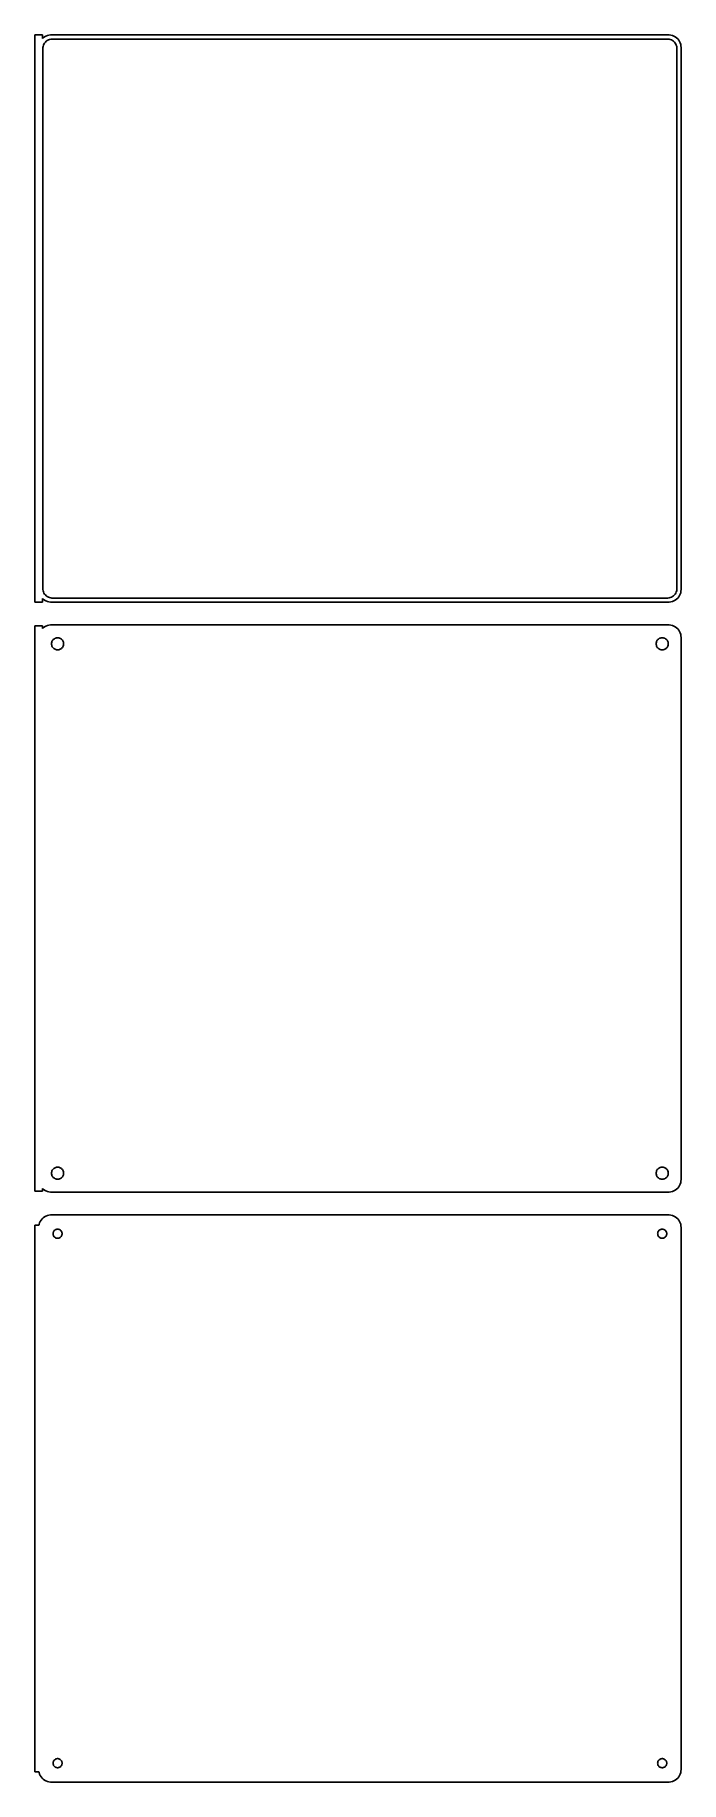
# Model space of a CAD drawing. Header units: metres. Extents: x -129 to 128, y 356 to 1048.
import ezdxf

# ---------------------------------------------------------------- set-up
doc = ezdxf.new("R2010")
doc.units = ezdxf.units.M

msp = doc.modelspace()

# ---------------------------------------------------------------- linework, layer by layer
for p, q in [((-126, 1048.49), (-129, 1048.49)), ((-129, 1048.49), (-129, 823.51)), ((-126, 1047.06), (-126, 1048.49)), ((-125.687, 1047.35), (-126, 1047.06)), ((-125.179, 1047.72), (-125.687, 1047.35)), ((-124.629, 1048.02), (-125.179, 1047.72)), ((-124.045, 1048.26), (-124.629, 1048.02)), ((-124.075, 1046.27), (-123.649, 1046.5)), ((-123.437, 1048.41), (-124.045, 1048.26)), ((-123.649, 1046.5), (-123.197, 1046.68)), ((-122.814, 1048.49), (-123.437, 1048.41)), ((-123.197, 1046.68), (-122.726, 1046.8)), ((122.814, 1048.49), (-122.814, 1048.49)), ((-122.726, 1046.8), (-122.243, 1046.86)), ((-122.243, 1046.86), (122.243, 1046.86)), ((122.243, 1046.86), (122.726, 1046.8)), ((122.726, 1046.8), (123.197, 1046.68)), ((123.437, 1048.41), (122.814, 1048.49)), ((123.197, 1046.68), (123.649, 1046.5)), ((124.045, 1048.26), (123.437, 1048.41)), ((123.649, 1046.5), (124.075, 1046.27)), ((124.629, 1048.02), (124.045, 1048.26)), ((125.179, 1047.72), (124.629, 1048.02)), ((125.687, 1047.35), (125.179, 1047.72)), ((126.145, 1046.92), (125.687, 1047.35)), ((126.545, 1046.44), (126.145, 1046.92)), ((126.882, 1045.91), (126.545, 1046.44)), ((-125.873, 1043), (-125.842, 1043.49)), ((-125.873, 829), (-125.873, 1043)), ((-125.842, 1043.49), (-125.751, 1043.96)), ((-125.751, 1043.96), (-125.601, 1044.43)), ((-125.601, 1044.43), (-125.394, 1044.87)), ((-125.394, 1044.87), (-125.133, 1045.28)), ((-125.133, 1045.28), (-124.823, 1045.65)), ((-124.823, 1045.65), (-124.469, 1045.98)), ((-124.469, 1045.98), (-124.075, 1046.27)), ((124.075, 1046.27), (124.469, 1045.98)), ((124.469, 1045.98), (124.823, 1045.65)), ((124.823, 1045.65), (125.133, 1045.28)), ((125.133, 1045.28), (125.394, 1044.87)), ((125.394, 1044.87), (125.601, 1044.43)), ((125.601, 1044.43), (125.751, 1043.96)), ((125.751, 1043.96), (125.842, 1043.49)), ((125.842, 1043.49), (125.873, 1043)), ((125.873, 1043), (125.873, 829)), ((127.149, 1045.34), (126.882, 1045.91)), ((127.343, 1044.74), (127.149, 1045.34)), ((127.461, 1044.13), (127.343, 1044.74)), ((127.5, 1043.5), (127.461, 1044.13)), ((127.5, 828.5), (127.5, 1043.5)), ((-126, 824.941), (-125.687, 824.647)), ((-126, 823.51), (-126, 824.941)), ((-125.842, 828.515), (-125.873, 829)), ((-125.751, 828.037), (-125.842, 828.515)), ((-125.601, 827.574), (-125.751, 828.037)), ((-125.687, 824.647), (-125.179, 824.278)), ((-125.394, 827.134), (-125.601, 827.574)), ((-125.133, 826.724), (-125.394, 827.134)), ((-124.823, 826.349), (-125.133, 826.724)), ((-124.469, 826.016), (-124.823, 826.349)), ((-124.075, 825.73), (-124.469, 826.016)), ((-123.649, 825.496), (-124.075, 825.73)), ((-123.197, 825.317), (-123.649, 825.496)), ((-122.726, 825.196), (-123.197, 825.317)), ((-122.243, 825.135), (-122.726, 825.196)), ((122.243, 825.135), (-122.243, 825.135)), ((122.726, 825.196), (122.243, 825.135)), ((123.197, 825.317), (122.726, 825.196)), ((123.649, 825.496), (123.197, 825.317)), ((124.075, 825.73), (123.649, 825.496)), ((124.469, 826.016), (124.075, 825.73)), ((124.823, 826.349), (124.469, 826.016)), ((125.133, 826.724), (124.823, 826.349)), ((125.394, 827.134), (125.133, 826.724)), ((125.179, 824.278), (125.687, 824.647)), ((125.601, 827.574), (125.394, 827.134)), ((125.751, 828.037), (125.601, 827.574)), ((125.687, 824.647), (126.145, 825.077)), ((125.842, 828.515), (125.751, 828.037)), ((125.873, 829), (125.842, 828.515)), ((126.145, 825.077), (126.545, 825.561)), ((126.545, 825.561), (126.882, 826.091)), ((126.882, 826.091), (127.149, 826.659)), ((127.149, 826.659), (127.343, 827.257)), ((127.343, 827.257), (127.461, 827.873)), ((127.461, 827.873), (127.5, 828.5)), ((-129, 823.51), (-126, 823.51)), ((-125.179, 824.278), (-124.629, 823.976)), ((-124.629, 823.976), (-124.045, 823.745)), ((-124.045, 823.745), (-123.437, 823.589)), ((-123.437, 823.589), (-122.814, 823.51)), ((-122.814, 823.51), (122.814, 823.51)), ((122.814, 823.51), (123.437, 823.589)), ((123.437, 823.589), (124.045, 823.745)), ((124.045, 823.745), (124.629, 823.976)), ((124.629, 823.976), (125.179, 824.278)), ((-126, 814.115), (-129, 814.115)), ((-129, 814.115), (-129, 589.885)), ((-126, 813.059), (-126, 814.115)), ((-125.687, 813.353), (-126, 813.059)), ((-125.179, 813.722), (-125.687, 813.353)), ((-124.629, 814.024), (-125.179, 813.722)), ((-124.045, 814.255), (-124.629, 814.024)), ((-123.437, 814.411), (-124.045, 814.255)), ((-122.814, 814.49), (-123.437, 814.411)), ((122.814, 814.49), (-122.814, 814.49)), ((123.437, 814.411), (122.814, 814.49)), ((124.045, 814.255), (123.437, 814.411)), ((124.629, 814.024), (124.045, 814.255)), ((125.179, 813.722), (124.629, 814.024)), ((125.687, 813.353), (125.179, 813.722)), ((126.145, 812.923), (125.687, 813.353)), ((126.545, 812.439), (126.145, 812.923)), ((126.882, 811.909), (126.545, 812.439)), ((127.149, 811.341), (126.882, 811.909)), ((127.343, 810.743), (127.149, 811.341)), ((-122.4, 807), (-122.381, 807.301)), ((-122.381, 806.699), (-122.4, 807)), ((-122.381, 807.301), (-122.325, 807.597)), ((-122.325, 806.403), (-122.381, 806.699)), ((-122.325, 807.597), (-122.231, 807.883)), ((-122.231, 806.117), (-122.325, 806.403)), ((-122.231, 807.883), (-122.103, 808.156)), ((-122.103, 805.844), (-122.231, 806.117)), ((-122.103, 808.156), (-121.942, 808.411)), ((-121.942, 805.589), (-122.103, 805.844)), ((-121.942, 808.411), (-121.75, 808.643)), ((-121.75, 805.357), (-121.942, 805.589)), ((-121.75, 808.643), (-121.53, 808.849)), ((-121.53, 805.151), (-121.75, 805.357)), ((-121.53, 808.849), (-121.286, 809.026)), ((-121.286, 804.974), (-121.53, 805.151)), ((-121.286, 809.026), (-121.022, 809.172)), ((-121.022, 804.828), (-121.286, 804.974)), ((-121.022, 809.172), (-120.742, 809.283)), ((-120.742, 804.717), (-121.022, 804.828)), ((-120.742, 809.283), (-120.45, 809.357)), ((-120.45, 804.643), (-120.742, 804.717)), ((-120.45, 809.357), (-120.151, 809.395)), ((-120.151, 804.605), (-120.45, 804.643)), ((-120.151, 809.395), (-119.849, 809.395)), ((-119.849, 804.605), (-120.151, 804.605)), ((-119.849, 809.395), (-119.55, 809.357)), ((-119.55, 804.643), (-119.849, 804.605)), ((-119.55, 809.357), (-119.258, 809.283)), ((-119.258, 804.717), (-119.55, 804.643)), ((-119.258, 809.283), (-118.978, 809.172)), ((-118.978, 804.828), (-119.258, 804.717)), ((-118.978, 809.172), (-118.714, 809.026)), ((-118.714, 804.974), (-118.978, 804.828)), ((-118.714, 809.026), (-118.47, 808.849)), ((-118.47, 805.151), (-118.714, 804.974)), ((-118.47, 808.849), (-118.25, 808.643)), ((-118.25, 805.357), (-118.47, 805.151)), ((-118.25, 808.643), (-118.058, 808.411)), ((-118.058, 805.589), (-118.25, 805.357)), ((-118.058, 808.411), (-117.897, 808.156)), ((-117.897, 805.844), (-118.058, 805.589)), ((-117.897, 808.156), (-117.769, 807.883)), ((-117.769, 806.117), (-117.897, 805.844)), ((-117.769, 807.883), (-117.675, 807.597)), ((-117.675, 806.403), (-117.769, 806.117)), ((-117.675, 807.597), (-117.619, 807.301)), ((-117.619, 806.699), (-117.675, 806.403)), ((-117.619, 807.301), (-117.6, 807)), ((-117.6, 807), (-117.619, 806.699)), ((117.6, 807), (117.619, 807.301)), ((117.619, 806.699), (117.6, 807)), ((117.619, 807.301), (117.675, 807.597)), ((117.675, 806.403), (117.619, 806.699)), ((117.675, 807.597), (117.769, 807.883)), ((117.769, 806.117), (117.675, 806.403)), ((117.769, 807.883), (117.897, 808.156)), ((117.897, 805.844), (117.769, 806.117)), ((117.897, 808.156), (118.058, 808.411)), ((118.058, 805.589), (117.897, 805.844)), ((118.058, 808.411), (118.25, 808.643)), ((118.25, 805.357), (118.058, 805.589)), ((118.25, 808.643), (118.47, 808.849)), ((118.47, 805.151), (118.25, 805.357)), ((118.47, 808.849), (118.714, 809.026)), ((118.714, 804.974), (118.47, 805.151)), ((118.714, 809.026), (118.978, 809.172)), ((118.978, 804.828), (118.714, 804.974)), ((118.978, 809.172), (119.258, 809.283)), ((119.258, 804.717), (118.978, 804.828)), ((119.258, 809.283), (119.55, 809.357)), ((119.55, 804.643), (119.258, 804.717)), ((119.55, 809.357), (119.849, 809.395)), ((119.849, 804.605), (119.55, 804.643)), ((119.849, 809.395), (120.151, 809.395)), ((120.151, 804.605), (119.849, 804.605)), ((120.151, 809.395), (120.45, 809.357)), ((120.45, 804.643), (120.151, 804.605)), ((120.45, 809.357), (120.742, 809.283)), ((120.742, 804.717), (120.45, 804.643)), ((120.742, 809.283), (121.022, 809.172)), ((121.022, 804.828), (120.742, 804.717)), ((121.022, 809.172), (121.286, 809.026)), ((121.286, 804.974), (121.022, 804.828)), ((121.286, 809.026), (121.53, 808.849)), ((121.53, 805.151), (121.286, 804.974)), ((121.53, 808.849), (121.75, 808.643)), ((121.75, 805.357), (121.53, 805.151)), ((121.75, 808.643), (121.942, 808.411)), ((121.942, 805.589), (121.75, 805.357)), ((121.942, 808.411), (122.103, 808.156)), ((122.103, 805.844), (121.942, 805.589)), ((122.103, 808.156), (122.231, 807.883)), ((122.231, 806.117), (122.103, 805.844)), ((122.231, 807.883), (122.325, 807.597)), ((122.325, 806.403), (122.231, 806.117)), ((122.325, 807.597), (122.381, 807.301)), ((122.381, 806.699), (122.325, 806.403)), ((122.381, 807.301), (122.4, 807)), ((122.4, 807), (122.381, 806.699)), ((127.461, 810.127), (127.343, 810.743)), ((127.5, 809.5), (127.461, 810.127)), ((127.5, 594.5), (127.5, 809.5)), ((-122.4, 597), (-122.381, 597.301)), ((-122.381, 596.699), (-122.4, 597)), ((-122.381, 597.301), (-122.325, 597.597)), ((-122.325, 596.403), (-122.381, 596.699)), ((-122.325, 597.597), (-122.231, 597.883)), ((-122.231, 596.117), (-122.325, 596.403)), ((-122.231, 597.883), (-122.103, 598.156)), ((-122.103, 595.844), (-122.231, 596.117)), ((-122.103, 598.156), (-121.942, 598.411)), ((-121.942, 598.411), (-121.75, 598.643)), ((-121.75, 598.643), (-121.53, 598.849)), ((-121.53, 598.849), (-121.286, 599.026)), ((-121.286, 599.026), (-121.022, 599.172)), ((-121.022, 599.172), (-120.742, 599.283)), ((-120.742, 599.283), (-120.45, 599.357)), ((-120.45, 599.357), (-120.151, 599.395)), ((-120.151, 599.395), (-119.849, 599.395)), ((-119.849, 599.395), (-119.55, 599.357)), ((-119.55, 599.357), (-119.258, 599.283)), ((-119.258, 599.283), (-118.978, 599.172)), ((-118.978, 599.172), (-118.714, 599.026)), ((-118.714, 599.026), (-118.47, 598.849)), ((-118.47, 598.849), (-118.25, 598.643)), ((-118.25, 598.643), (-118.058, 598.411)), ((-118.058, 598.411), (-117.897, 598.156)), ((-117.897, 598.156), (-117.769, 597.883)), ((-117.769, 596.117), (-117.897, 595.844)), ((-117.769, 597.883), (-117.675, 597.597)), ((-117.675, 596.403), (-117.769, 596.117)), ((-117.675, 597.597), (-117.619, 597.301)), ((-117.619, 596.699), (-117.675, 596.403)), ((-117.619, 597.301), (-117.6, 597)), ((-117.6, 597), (-117.619, 596.699)), ((117.6, 597), (117.619, 597.301)), ((117.619, 596.699), (117.6, 597)), ((117.619, 597.301), (117.675, 597.597)), ((117.675, 596.403), (117.619, 596.699)), ((117.675, 597.597), (117.769, 597.883)), ((117.769, 596.117), (117.675, 596.403)), ((117.769, 597.883), (117.897, 598.156)), ((117.897, 595.844), (117.769, 596.117)), ((117.897, 598.156), (118.058, 598.411)), ((118.058, 598.411), (118.25, 598.643)), ((118.25, 598.643), (118.47, 598.849)), ((118.47, 598.849), (118.714, 599.026)), ((118.714, 599.026), (118.978, 599.172)), ((118.978, 599.172), (119.258, 599.283)), ((119.258, 599.283), (119.55, 599.357)), ((119.55, 599.357), (119.849, 599.395)), ((119.849, 599.395), (120.151, 599.395)), ((120.151, 599.395), (120.45, 599.357)), ((120.45, 599.357), (120.742, 599.283)), ((120.742, 599.283), (121.022, 599.172)), ((121.022, 599.172), (121.286, 599.026)), ((121.286, 599.026), (121.53, 598.849)), ((121.53, 598.849), (121.75, 598.643)), ((121.75, 598.643), (121.942, 598.411)), ((121.942, 598.411), (122.103, 598.156)), ((122.103, 598.156), (122.231, 597.883)), ((122.231, 596.117), (122.103, 595.844)), ((122.231, 597.883), (122.325, 597.597)), ((122.325, 596.403), (122.231, 596.117)), ((122.325, 597.597), (122.381, 597.301)), ((122.381, 596.699), (122.325, 596.403)), ((122.381, 597.301), (122.4, 597)), ((122.4, 597), (122.381, 596.699)), ((-129, 589.885), (-126, 589.885)), ((-126, 589.885), (-126, 590.941)), ((-126, 590.941), (-125.687, 590.647)), ((-125.687, 590.647), (-125.179, 590.278)), ((-125.179, 590.278), (-124.629, 589.976)), ((-124.629, 589.976), (-124.045, 589.745)), ((-124.045, 589.745), (-123.437, 589.589)), ((-123.437, 589.589), (-122.814, 589.51)), ((-122.814, 589.51), (122.814, 589.51)), ((-121.942, 595.589), (-122.103, 595.844)), ((-121.75, 595.357), (-121.942, 595.589)), ((-121.53, 595.151), (-121.75, 595.357)), ((-121.286, 594.974), (-121.53, 595.151)), ((-121.022, 594.828), (-121.286, 594.974)), ((-120.742, 594.717), (-121.022, 594.828)), ((-120.45, 594.643), (-120.742, 594.717)), ((-120.151, 594.605), (-120.45, 594.643)), ((-119.849, 594.605), (-120.151, 594.605)), ((-119.55, 594.643), (-119.849, 594.605)), ((-119.258, 594.717), (-119.55, 594.643)), ((-118.978, 594.828), (-119.258, 594.717)), ((-118.714, 594.974), (-118.978, 594.828)), ((-118.47, 595.151), (-118.714, 594.974)), ((-118.25, 595.357), (-118.47, 595.151)), ((-118.058, 595.589), (-118.25, 595.357)), ((-117.897, 595.844), (-118.058, 595.589)), ((118.058, 595.589), (117.897, 595.844)), ((118.25, 595.357), (118.058, 595.589)), ((118.47, 595.151), (118.25, 595.357)), ((118.714, 594.974), (118.47, 595.151)), ((118.978, 594.828), (118.714, 594.974)), ((119.258, 594.717), (118.978, 594.828)), ((119.55, 594.643), (119.258, 594.717)), ((119.849, 594.605), (119.55, 594.643)), ((120.151, 594.605), (119.849, 594.605)), ((120.45, 594.643), (120.151, 594.605)), ((120.742, 594.717), (120.45, 594.643)), ((121.022, 594.828), (120.742, 594.717)), ((121.286, 594.974), (121.022, 594.828)), ((121.53, 595.151), (121.286, 594.974)), ((121.75, 595.357), (121.53, 595.151)), ((121.942, 595.589), (121.75, 595.357)), ((122.103, 595.844), (121.942, 595.589)), ((122.814, 589.51), (123.437, 589.589)), ((123.437, 589.589), (124.045, 589.745)), ((124.045, 589.745), (124.629, 589.976)), ((124.629, 589.976), (125.179, 590.278)), ((125.179, 590.278), (125.687, 590.647)), ((125.687, 590.647), (126.145, 591.077)), ((126.145, 591.077), (126.545, 591.561)), ((126.545, 591.561), (126.882, 592.091)), ((126.882, 592.091), (127.149, 592.659)), ((127.149, 592.659), (127.343, 593.257)), ((127.343, 593.257), (127.461, 593.873)), ((127.461, 593.873), (127.5, 594.5)), ((-127.4, 576.444), (-129, 576.444)), ((-129, 576.444), (-129, 359.556)), ((-127.343, 576.743), (-127.4, 576.444)), ((-127.149, 577.341), (-127.343, 576.743)), ((-126.882, 577.909), (-127.149, 577.341)), ((-126.545, 578.439), (-126.882, 577.909)), ((-126.145, 578.923), (-126.545, 578.439)), ((-125.687, 579.353), (-126.145, 578.923)), ((-125.179, 579.722), (-125.687, 579.353)), ((-124.629, 580.024), (-125.179, 579.722)), ((-124.045, 580.255), (-124.629, 580.024)), ((-123.437, 580.411), (-124.045, 580.255)), ((-122.814, 580.49), (-123.437, 580.411)), ((122.814, 580.49), (-122.814, 580.49)), ((123.437, 580.411), (122.814, 580.49)), ((124.045, 580.255), (123.437, 580.411)), ((124.629, 580.024), (124.045, 580.255)), ((125.179, 579.722), (124.629, 580.024)), ((125.687, 579.353), (125.179, 579.722)), ((126.145, 578.923), (125.687, 579.353)), ((126.545, 578.439), (126.145, 578.923)), ((126.882, 577.909), (126.545, 578.439)), ((127.149, 577.341), (126.882, 577.909)), ((127.343, 576.743), (127.149, 577.341)), ((127.461, 576.127), (127.343, 576.743)), ((127.5, 575.5), (127.461, 576.127)), ((127.5, 360.5), (127.5, 575.5)), ((-121.8, 573), (-121.786, 573.226)), ((-121.786, 572.774), (-121.8, 573)), ((-121.786, 573.226), (-121.743, 573.448)), ((-121.743, 572.552), (-121.786, 572.774)), ((-121.743, 573.448), (-121.674, 573.663)), ((-121.674, 572.337), (-121.743, 572.552)), ((-121.674, 573.663), (-121.577, 573.867)), ((-121.577, 572.133), (-121.674, 572.337)), ((-121.577, 573.867), (-121.456, 574.058)), ((-121.456, 571.942), (-121.577, 572.133)), ((-121.456, 574.058), (-121.312, 574.232)), ((-121.312, 571.768), (-121.456, 571.942)), ((-121.312, 574.232), (-121.147, 574.387)), ((-121.147, 571.613), (-121.312, 571.768)), ((-121.147, 574.387), (-120.964, 574.52)), ((-120.964, 571.48), (-121.147, 571.613)), ((-120.964, 574.52), (-120.766, 574.629)), ((-120.766, 571.371), (-120.964, 571.48)), ((-120.766, 574.629), (-120.556, 574.712)), ((-120.556, 571.288), (-120.766, 571.371)), ((-120.556, 574.712), (-120.337, 574.768)), ((-120.337, 571.232), (-120.556, 571.288)), ((-120.337, 574.768), (-120.113, 574.796)), ((-120.113, 571.204), (-120.337, 571.232)), ((-120.113, 574.796), (-119.887, 574.796)), ((-119.887, 571.204), (-120.113, 571.204)), ((-119.887, 574.796), (-119.663, 574.768)), ((-119.663, 571.232), (-119.887, 571.204)), ((-119.663, 574.768), (-119.444, 574.712)), ((-119.444, 571.288), (-119.663, 571.232)), ((-119.444, 574.712), (-119.234, 574.629)), ((-119.234, 571.371), (-119.444, 571.288)), ((-119.234, 574.629), (-119.036, 574.52)), ((-119.036, 571.48), (-119.234, 571.371)), ((-119.036, 574.52), (-118.853, 574.387)), ((-118.853, 571.613), (-119.036, 571.48)), ((-118.853, 574.387), (-118.688, 574.232)), ((-118.688, 571.768), (-118.853, 571.613)), ((-118.688, 574.232), (-118.544, 574.058)), ((-118.544, 571.942), (-118.688, 571.768)), ((-118.544, 574.058), (-118.423, 573.867)), ((-118.423, 572.133), (-118.544, 571.942)), ((-118.423, 573.867), (-118.326, 573.663)), ((-118.326, 572.337), (-118.423, 572.133)), ((-118.326, 573.663), (-118.257, 573.448)), ((-118.257, 572.552), (-118.326, 572.337)), ((-118.257, 573.448), (-118.214, 573.226)), ((-118.214, 572.774), (-118.257, 572.552)), ((-118.214, 573.226), (-118.2, 573)), ((-118.2, 573), (-118.214, 572.774)), ((118.2, 573), (118.214, 573.226)), ((118.214, 572.774), (118.2, 573)), ((118.214, 573.226), (118.257, 573.448)), ((118.257, 572.552), (118.214, 572.774)), ((118.257, 573.448), (118.326, 573.663)), ((118.326, 572.337), (118.257, 572.552)), ((118.326, 573.663), (118.423, 573.867)), ((118.423, 572.133), (118.326, 572.337)), ((118.423, 573.867), (118.544, 574.058)), ((118.544, 571.942), (118.423, 572.133)), ((118.544, 574.058), (118.688, 574.232)), ((118.688, 571.768), (118.544, 571.942)), ((118.688, 574.232), (118.853, 574.387)), ((118.853, 571.613), (118.688, 571.768)), ((118.853, 574.387), (119.036, 574.52)), ((119.036, 571.48), (118.853, 571.613)), ((119.036, 574.52), (119.234, 574.629)), ((119.234, 571.371), (119.036, 571.48)), ((119.234, 574.629), (119.444, 574.712)), ((119.444, 571.288), (119.234, 571.371)), ((119.444, 574.712), (119.663, 574.768)), ((119.663, 571.232), (119.444, 571.288)), ((119.663, 574.768), (119.887, 574.796)), ((119.887, 571.204), (119.663, 571.232)), ((119.887, 574.796), (120.113, 574.796)), ((120.113, 571.204), (119.887, 571.204)), ((120.113, 574.796), (120.337, 574.768)), ((120.337, 571.232), (120.113, 571.204)), ((120.337, 574.768), (120.556, 574.712)), ((120.556, 571.288), (120.337, 571.232)), ((120.556, 574.712), (120.766, 574.629)), ((120.766, 571.371), (120.556, 571.288)), ((120.766, 574.629), (120.964, 574.52)), ((120.964, 571.48), (120.766, 571.371)), ((120.964, 574.52), (121.147, 574.387)), ((121.147, 571.613), (120.964, 571.48)), ((121.147, 574.387), (121.312, 574.232)), ((121.312, 571.768), (121.147, 571.613)), ((121.312, 574.232), (121.456, 574.058)), ((121.456, 571.942), (121.312, 571.768)), ((121.456, 574.058), (121.577, 573.867)), ((121.577, 572.133), (121.456, 571.942)), ((121.577, 573.867), (121.674, 573.663)), ((121.674, 572.337), (121.577, 572.133)), ((121.674, 573.663), (121.743, 573.448)), ((121.743, 572.552), (121.674, 572.337)), ((121.743, 573.448), (121.786, 573.226)), ((121.786, 572.774), (121.743, 572.552)), ((121.786, 573.226), (121.8, 573)), ((121.8, 573), (121.786, 572.774)), ((-121.8, 363), (-121.786, 363.226)), ((-121.786, 362.774), (-121.8, 363)), ((-121.786, 363.226), (-121.743, 363.448)), ((-121.743, 362.552), (-121.786, 362.774)), ((-121.743, 363.448), (-121.674, 363.663)), ((-121.674, 362.337), (-121.743, 362.552)), ((-121.674, 363.663), (-121.577, 363.867)), ((-121.577, 362.133), (-121.674, 362.337)), ((-121.577, 363.867), (-121.456, 364.058)), ((-121.456, 361.942), (-121.577, 362.133)), ((-121.456, 364.058), (-121.312, 364.232)), ((-121.312, 361.768), (-121.456, 361.942)), ((-121.312, 364.232), (-121.147, 364.387)), ((-121.147, 361.613), (-121.312, 361.768)), ((-121.147, 364.387), (-120.964, 364.52)), ((-120.964, 361.48), (-121.147, 361.613)), ((-120.964, 364.52), (-120.766, 364.629)), ((-120.766, 361.371), (-120.964, 361.48)), ((-120.766, 364.629), (-120.556, 364.712)), ((-120.556, 361.288), (-120.766, 361.371)), ((-120.556, 364.712), (-120.337, 364.768)), ((-120.337, 361.232), (-120.556, 361.288)), ((-120.337, 364.768), (-120.113, 364.796)), ((-120.113, 361.204), (-120.337, 361.232)), ((-120.113, 364.796), (-119.887, 364.796)), ((-119.887, 361.204), (-120.113, 361.204)), ((-119.887, 364.796), (-119.663, 364.768)), ((-119.663, 361.232), (-119.887, 361.204)), ((-119.663, 364.768), (-119.444, 364.712)), ((-119.444, 361.288), (-119.663, 361.232)), ((-119.444, 364.712), (-119.234, 364.629)), ((-119.234, 361.371), (-119.444, 361.288)), ((-119.234, 364.629), (-119.036, 364.52)), ((-119.036, 361.48), (-119.234, 361.371)), ((-119.036, 364.52), (-118.853, 364.387)), ((-118.853, 361.613), (-119.036, 361.48)), ((-118.853, 364.387), (-118.688, 364.232)), ((-118.688, 361.768), (-118.853, 361.613)), ((-118.688, 364.232), (-118.544, 364.058)), ((-118.544, 361.942), (-118.688, 361.768)), ((-118.544, 364.058), (-118.423, 363.867)), ((-118.423, 362.133), (-118.544, 361.942)), ((-118.423, 363.867), (-118.326, 363.663)), ((-118.326, 362.337), (-118.423, 362.133)), ((-118.326, 363.663), (-118.257, 363.448)), ((-118.257, 362.552), (-118.326, 362.337)), ((-118.257, 363.448), (-118.214, 363.226)), ((-118.214, 362.774), (-118.257, 362.552)), ((-118.214, 363.226), (-118.2, 363)), ((-118.2, 363), (-118.214, 362.774)), ((118.2, 363), (118.214, 363.226)), ((118.214, 362.774), (118.2, 363)), ((118.214, 363.226), (118.257, 363.448)), ((118.257, 362.552), (118.214, 362.774)), ((118.257, 363.448), (118.326, 363.663)), ((118.326, 362.337), (118.257, 362.552)), ((118.326, 363.663), (118.423, 363.867)), ((118.423, 362.133), (118.326, 362.337)), ((118.423, 363.867), (118.544, 364.058)), ((118.544, 361.942), (118.423, 362.133)), ((118.544, 364.058), (118.688, 364.232)), ((118.688, 361.768), (118.544, 361.942)), ((118.688, 364.232), (118.853, 364.387)), ((118.853, 361.613), (118.688, 361.768)), ((118.853, 364.387), (119.036, 364.52)), ((119.036, 361.48), (118.853, 361.613)), ((119.036, 364.52), (119.234, 364.629)), ((119.234, 361.371), (119.036, 361.48)), ((119.234, 364.629), (119.444, 364.712)), ((119.444, 361.288), (119.234, 361.371)), ((119.444, 364.712), (119.663, 364.768)), ((119.663, 361.232), (119.444, 361.288)), ((119.663, 364.768), (119.887, 364.796)), ((119.887, 361.204), (119.663, 361.232)), ((119.887, 364.796), (120.113, 364.796)), ((120.113, 361.204), (119.887, 361.204)), ((120.113, 364.796), (120.337, 364.768)), ((120.337, 361.232), (120.113, 361.204)), ((120.337, 364.768), (120.556, 364.712)), ((120.556, 361.288), (120.337, 361.232)), ((120.556, 364.712), (120.766, 364.629)), ((120.766, 361.371), (120.556, 361.288)), ((120.766, 364.629), (120.964, 364.52)), ((120.964, 361.48), (120.766, 361.371)), ((120.964, 364.52), (121.147, 364.387)), ((121.147, 361.613), (120.964, 361.48)), ((121.147, 364.387), (121.312, 364.232)), ((121.312, 361.768), (121.147, 361.613)), ((121.312, 364.232), (121.456, 364.058)), ((121.456, 361.942), (121.312, 361.768)), ((121.456, 364.058), (121.577, 363.867)), ((121.577, 362.133), (121.456, 361.942)), ((121.577, 363.867), (121.674, 363.663)), ((121.674, 362.337), (121.577, 362.133)), ((121.674, 363.663), (121.743, 363.448)), ((121.743, 362.552), (121.674, 362.337)), ((121.743, 363.448), (121.786, 363.226)), ((121.786, 362.774), (121.743, 362.552)), ((121.786, 363.226), (121.8, 363)), ((121.8, 363), (121.786, 362.774)), ((127.461, 359.873), (127.5, 360.5)), ((-129, 359.556), (-127.4, 359.556)), ((-127.4, 359.556), (-127.343, 359.257)), ((-127.343, 359.257), (-127.149, 358.659)), ((-127.149, 358.659), (-126.882, 358.091)), ((-126.882, 358.091), (-126.545, 357.561)), ((-126.545, 357.561), (-126.145, 357.077)), ((-126.145, 357.077), (-125.687, 356.647)), ((-125.687, 356.647), (-125.179, 356.278)), ((-125.179, 356.278), (-124.629, 355.976)), ((-124.629, 355.976), (-124.045, 355.745)), ((-124.045, 355.745), (-123.437, 355.589)), ((-123.437, 355.589), (-122.814, 355.51)), ((-122.814, 355.51), (122.814, 355.51)), ((122.814, 355.51), (123.437, 355.589)), ((123.437, 355.589), (124.045, 355.745)), ((124.045, 355.745), (124.629, 355.976)), ((124.629, 355.976), (125.179, 356.278)), ((125.179, 356.278), (125.687, 356.647)), ((125.687, 356.647), (126.145, 357.077)), ((126.145, 357.077), (126.545, 357.561)), ((126.545, 357.561), (126.882, 358.091)), ((126.882, 358.091), (127.149, 358.659)), ((127.149, 358.659), (127.343, 359.257)), ((127.343, 359.257), (127.461, 359.873))]:
    msp.add_line(p, q)

doc.saveas('drawing.dxf')
